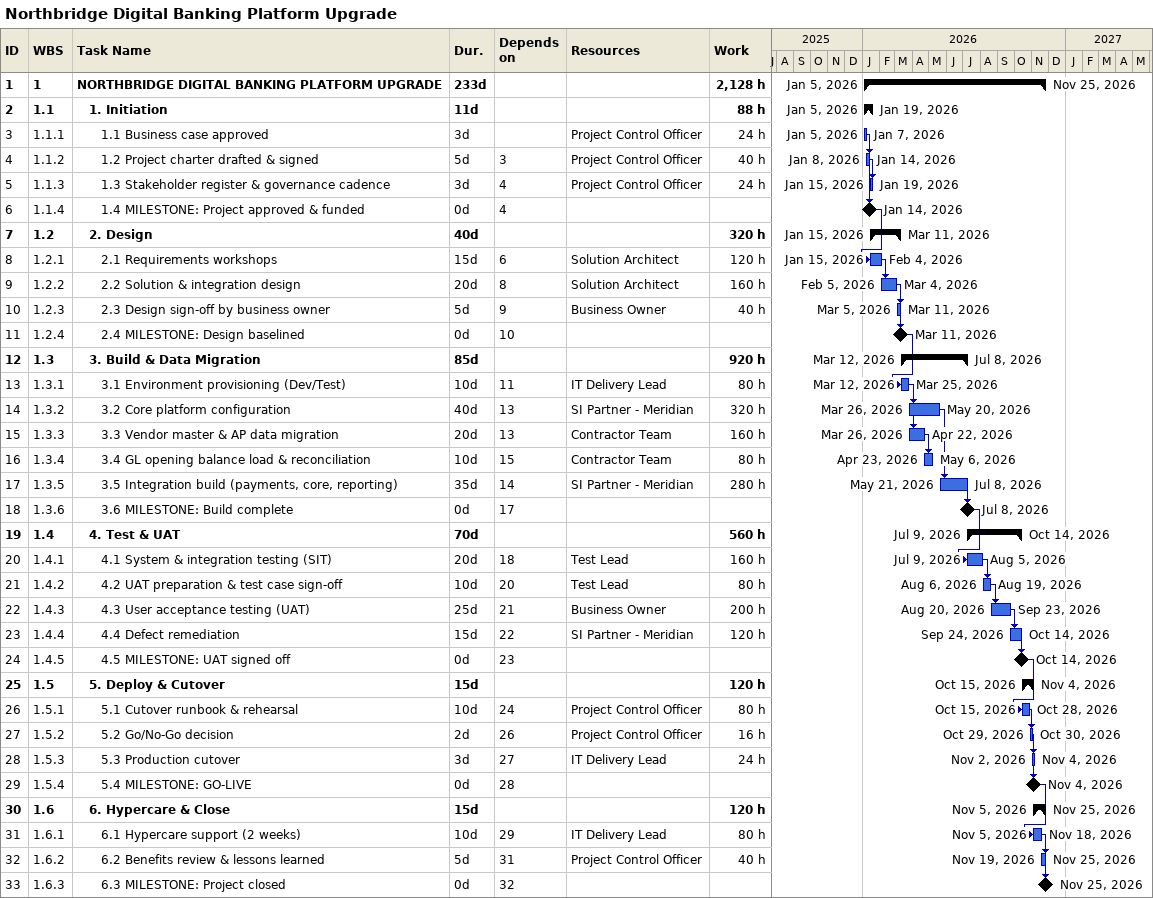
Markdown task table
Northbridge Digital Banking Platform Upgrade

| ID | WBS | Task | Duration | Start | Finish | Predecessors | Resources | Work (h) |
|---|---|---|---|---|---|---|---|---|
| 1 | 1 | **NORTHBRIDGE DIGITAL BANKING PLATFORM UPGRADE** | 233d | 2026-01-05 | 2026-11-25 |  |  | 2128 |
| 2 | 1.1 | **1. Initiation** | 11d | 2026-01-05 | 2026-01-19 |  |  | 88 |
| 3 | 1.1.1 | 1.1 Business case approved | 3d | 2026-01-05 | 2026-01-07 |  | Project Control Officer | 24 |
| 4 | 1.1.2 | 1.2 Project charter drafted & signed | 5d | 2026-01-08 | 2026-01-14 | 3 | Project Control Officer | 40 |
| 5 | 1.1.3 | 1.3 Stakeholder register & governance cadence | 3d | 2026-01-15 | 2026-01-19 | 4 | Project Control Officer | 24 |
| 6 | 1.1.4 | 1.4 MILESTONE: Project approved & funded | 0d | 2026-01-14 | 2026-01-14 | 4 |  |  |
| 7 | 1.2 | **2. Design** | 40d | 2026-01-15 | 2026-03-11 |  |  | 320 |
| 8 | 1.2.1 | 2.1 Requirements workshops | 15d | 2026-01-15 | 2026-02-04 | 6 | Solution Architect | 120 |
| 9 | 1.2.2 | 2.2 Solution & integration design | 20d | 2026-02-05 | 2026-03-04 | 8 | Solution Architect | 160 |
| 10 | 1.2.3 | 2.3 Design sign-off by business owner | 5d | 2026-03-05 | 2026-03-11 | 9 | Business Owner | 40 |
| 11 | 1.2.4 | 2.4 MILESTONE: Design baselined | 0d | 2026-03-11 | 2026-03-11 | 10 |  |  |
| 12 | 1.3 | **3. Build & Data Migration** | 85d | 2026-03-12 | 2026-07-08 |  |  | 920 |
| 13 | 1.3.1 | 3.1 Environment provisioning (Dev/Test) | 10d | 2026-03-12 | 2026-03-25 | 11 | IT Delivery Lead | 80 |
| 14 | 1.3.2 | 3.2 Core platform configuration | 40d | 2026-03-26 | 2026-05-20 | 13 | SI Partner - Meridian | 320 |
| 15 | 1.3.3 | 3.3 Vendor master & AP data migration | 20d | 2026-03-26 | 2026-04-22 | 13 | Contractor Team | 160 |
| 16 | 1.3.4 | 3.4 GL opening balance load & reconciliation | 10d | 2026-04-23 | 2026-05-06 | 15 | Contractor Team | 80 |
| 17 | 1.3.5 | 3.5 Integration build (payments, core, reporting) | 35d | 2026-05-21 | 2026-07-08 | 14 | SI Partner - Meridian | 280 |
| 18 | 1.3.6 | 3.6 MILESTONE: Build complete | 0d | 2026-07-08 | 2026-07-08 | 17 |  |  |
| 19 | 1.4 | **4. Test & UAT** | 70d | 2026-07-09 | 2026-10-14 |  |  | 560 |
| 20 | 1.4.1 | 4.1 System & integration testing (SIT) | 20d | 2026-07-09 | 2026-08-05 | 18 | Test Lead | 160 |
| 21 | 1.4.2 | 4.2 UAT preparation & test case sign-off | 10d | 2026-08-06 | 2026-08-19 | 20 | Test Lead | 80 |
| 22 | 1.4.3 | 4.3 User acceptance testing (UAT) | 25d | 2026-08-20 | 2026-09-23 | 21 | Business Owner | 200 |
| 23 | 1.4.4 | 4.4 Defect remediation | 15d | 2026-09-24 | 2026-10-14 | 22 | SI Partner - Meridian | 120 |
| 24 | 1.4.5 | 4.5 MILESTONE: UAT signed off | 0d | 2026-10-14 | 2026-10-14 | 23 |  |  |
| 25 | 1.5 | **5. Deploy & Cutover** | 15d | 2026-10-15 | 2026-11-04 |  |  | 120 |
| 26 | 1.5.1 | 5.1 Cutover runbook & rehearsal | 10d | 2026-10-15 | 2026-10-28 | 24 | Project Control Officer | 80 |
| 27 | 1.5.2 | 5.2 Go/No-Go decision | 2d | 2026-10-29 | 2026-10-30 | 26 | Project Control Officer | 16 |
| 28 | 1.5.3 | 5.3 Production cutover | 3d | 2026-11-02 | 2026-11-04 | 27 | IT Delivery Lead | 24 |
| 29 | 1.5.4 | 5.4 MILESTONE: GO-LIVE | 0d | 2026-11-04 | 2026-11-04 | 28 |  |  |
| 30 | 1.6 | **6. Hypercare & Close** | 15d | 2026-11-05 | 2026-11-25 |  |  | 120 |
| 31 | 1.6.1 | 6.1 Hypercare support (2 weeks) | 10d | 2026-11-05 | 2026-11-18 | 29 | IT Delivery Lead | 80 |
| 32 | 1.6.2 | 6.2 Benefits review & lessons learned | 5d | 2026-11-19 | 2026-11-25 | 31 | Project Control Officer | 40 |
| 33 | 1.6.3 | 6.3 MILESTONE: Project closed | 0d | 2026-11-25 | 2026-11-25 | 32 |  |  |
